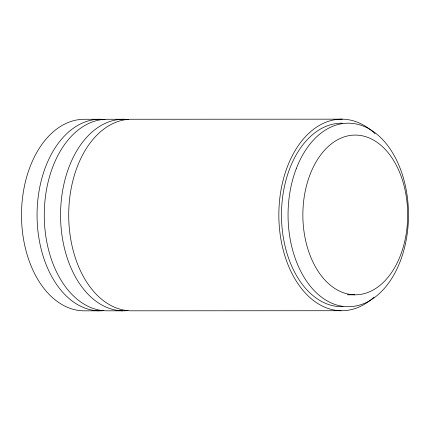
<?xml version="1.0" encoding="UTF-8"?>
<svg xmlns="http://www.w3.org/2000/svg" width="430" height="430" viewBox="0 0 430 430"><rect width="100%" height="100%" fill="white"/><g stroke="black" fill="none" stroke-linecap="round" stroke-linejoin="round"><path stroke-width="0.64" d="M100.55 119.266L84.989 119.277A95.782 62.855 90 0 0 21.5 214.049A95.782 62.855 90 0 0 83.716 310.831L99.276 310.825M124.05 119.26L107.758 119.266A95.782 62.855 90 0 0 44.268 214.038A95.782 62.855 90 0 0 106.484 310.82L122.776 310.815M342.339 119.169L132.198 119.255A95.782 62.855 90 0 0 68.709 214.027A95.782 62.855 90 0 0 130.924 310.809L341.065 310.723M347.359 294.808L354.75 294.803A79.867 52.412 90 0 0 400.932 175.736A79.867 52.412 90 0 0 310.159 174.284A79.867 52.412 90 0 0 354.75 294.803M373.987 297.146A95.782 62.855 90 0 1 293.491 276.382A95.782 62.855 90 0 1 294.319 151.983A95.782 62.855 90 0 1 375.073 133.8M343.049 306.697A91.767 60.221 90 0 1 281.483 215.473A91.767 60.221 90 0 1 342.312 123.184M128.022 310.562A95.782 62.855 90 0 1 60.56 214.532A95.782 62.855 90 0 1 128.635 119.588M103.867 310.643A95.782 62.855 90 0 1 37.061 214.043A95.782 62.855 90 0 1 105.135 119.594M296.437 168.227A91.767 60.221 90 0 0 347.671 306.708A91.767 60.221 90 0 0 400.738 169.898A91.767 60.221 90 0 0 296.437 168.227"/></g></svg>
